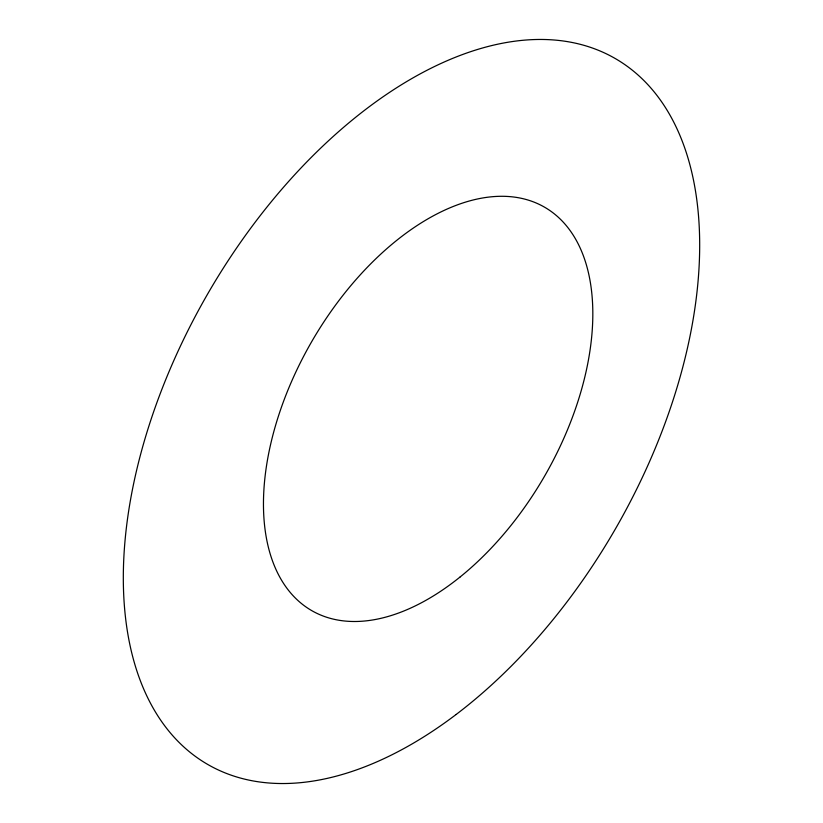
<?xml version="1.0" encoding="UTF-8"?>
<svg xmlns="http://www.w3.org/2000/svg" width="823" height="823" viewBox="0 0 823 823"><rect width="100%" height="100%" fill="white"/><g stroke="black" fill="none" stroke-linecap="round" stroke-linejoin="round"><path stroke-width="1.23" d="M456.137 714.477A407.56 235.306 -60 0 0 635.747 73.021A407.56 235.306 -60 0 0 142.616 447.002A407.56 235.306 -60 0 0 456.137 714.477M460.211 576.892A232.888 134.458 -60 0 0 551.986 212.056A232.888 134.458 -60 0 0 272.218 437.723A232.888 134.458 -60 0 0 460.211 576.892"/></g></svg>
